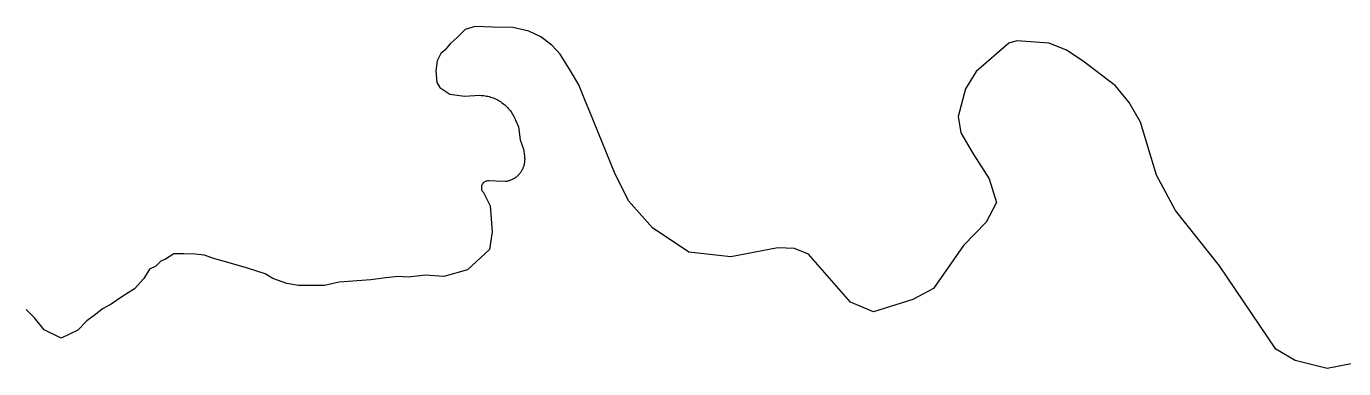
# Model space of a CAD drawing. Header units: millimetres. Extents: x 617751 to 636088, y 68402 to 77988.
# Drawn here: x 620986 to 621879, y 72461 to 72693 of the extents above; entities that cross this region are included whole.
import ezdxf

# ---------------------------------------------------------------- set-up
doc = ezdxf.new("R2010")
doc.units = ezdxf.units.MM
doc.header["$LTSCALE"] = 3
doc.header["$MEASUREMENT"] = 0
doc.layers.add('ALINHAMENTO PREDIAL', color=120, linetype='Continuous')

msp = doc.modelspace()

# ---------------------------------------------------------------- linework, layer by layer
at = {"layer": 'ALINHAMENTO PREDIAL'}
msp.add_lwpolyline([(621900.36, 72467.61), (621867.71, 72461.15), (621846.01, 72466.77), (621832.97, 72474.43), (621794.89, 72530.83), (621765.04, 72568.33), (621752.17, 72592.11), (621741.22, 72627.98), (621733.56, 72641.46), (621724.33, 72652.79), (621702.5, 72669.5), (621691.04, 72676.96), (621679.4, 72681.62), (621657.36, 72683.19), (621651.91, 72681.6), (621629.83, 72662.31), (621622.62, 72650.71), (621617.68, 72631.99), (621619.42, 72620.82), (621627.87, 72606.55), (621638.75, 72589.82), (621643.6, 72573.75), (621636.55, 72560.42), (621621.33, 72544.5), (621600.91, 72515.39), (621586.95, 72507.88), (621560.28, 72499.56), (621544.72, 72506.28), (621516.09, 72538.61), (621506.79, 72542.52), (621495.32, 72542.93), (621463.46, 72536.86), (621435.1, 72540.01), (621410.54, 72556.63), (621394.14, 72574.73), (621384.6, 72594.08), (621368.07, 72634.99), (621364.95, 72642.2), (621360.6, 72653.35), (621354.96, 72662.81), (621347.97, 72674.08), (621342.11, 72680.16), (621334.66, 72685.79), (621326.54, 72689.62), (621315.72, 72692.1), (621301.96, 72692.33), (621290.2, 72692.98), (621283.37, 72690.77), (621278.26, 72685.76), (621273.3, 72681.25), (621269.69, 72676.97), (621266.98, 72674.49), (621264.5, 72669.54), (621263.6, 72662.78), (621264.28, 72655.06), (621266.31, 72651.46), (621273.08, 72646.95), (621283, 72645.6), (621293.37, 72646.27), (621294.3, 72646.24), (621295.22, 72646.18), (621296.14, 72646.08), (621297.06, 72645.95), (621297.97, 72645.79), (621298.87, 72645.6), (621299.77, 72645.38), (621300.66, 72645.12), (621301.54, 72644.84), (621302.41, 72644.52), (621303.26, 72644.18), (621304.11, 72643.8), (621304.94, 72643.4), (621305.76, 72642.96), (621306.56, 72642.5), (621307.34, 72642.01), (621308.11, 72641.49), (621308.86, 72640.95), (621309.59, 72640.38), (621310.3, 72639.79), (621310.98, 72639.17), (621311.65, 72638.53), (621312.29, 72637.87), (621312.91, 72637.18), (621313.51, 72636.47), (621314.08, 72635.74), (621314.62, 72635), (621315.14, 72634.23), (621315.63, 72633.45), (621316.1, 72632.65), (621316.53, 72631.83), (621316.94, 72631), (621317.31, 72630.16), (621317.66, 72629.3), (621317.98, 72628.43), (621319.56, 72624.83), (621320.69, 72616.04), (621322.94, 72609.73), (621323.62, 72605.22), (621323.69, 72604.7), (621323.75, 72604.18), (621323.79, 72603.66), (621323.81, 72603.14), (621323.81, 72602.61), (621323.79, 72602.09), (621323.76, 72601.57), (621323.71, 72601.04), (621323.64, 72600.52), (621323.55, 72600.01), (621323.44, 72599.49), (621323.32, 72598.99), (621323.18, 72598.48), (621323.02, 72597.98), (621322.84, 72597.49), (621322.65, 72597), (621322.44, 72596.52), (621322.21, 72596.05), (621321.97, 72595.58), (621321.71, 72595.13), (621321.44, 72594.68), (621321.15, 72594.24), (621320.85, 72593.81), (621320.53, 72593.4), (621320.2, 72592.99), (621319.85, 72592.6), (621319.49, 72592.22), (621319.12, 72591.85), (621318.73, 72591.49), (621318.33, 72591.15), (621317.93, 72590.82), (621317.51, 72590.51), (621317.08, 72590.21), (621316.63, 72589.93), (621316.18, 72589.66), (621315.73, 72589.41), (621315.26, 72589.17), (621314.78, 72588.95), (621314.3, 72588.75), (621313.81, 72588.56), (621313.31, 72588.39), (621312.81, 72588.24), (621312.31, 72588.1), (621311.79, 72587.98), (621311.28, 72587.89), (621310.76, 72587.8), (621304.45, 72588.03), (621299.49, 72588.25), (621298.85, 72588.28), (621298.22, 72588.21), (621297.61, 72588.06), (621297.02, 72587.82), (621296.47, 72587.51), (621295.97, 72587.12), (621295.53, 72586.67), (621295.15, 72586.16), (621294.85, 72585.61), (621294.63, 72585.01), (621294.49, 72584.4), (621294.44, 72583.77), (621294.47, 72583.13), (621294.59, 72582.51), (621294.8, 72581.91), (621295.09, 72581.35), (621295.45, 72580.83), (621295.88, 72580.37), (621300.39, 72571.35), (621301.74, 72553.73), (621299.94, 72541.79), (621285.05, 72528.05), (621268.96, 72523.53), (621256.56, 72524.43), (621244.83, 72523.07), (621238.06, 72523.53), (621229.72, 72522.62), (621219.57, 72521.27), (621198.03, 72519.7), (621188.11, 72517.44), (621178.64, 72517.44), (621170.52, 72517.44), (621162.63, 72518.79), (621153.15, 72522.17), (621147.97, 72525.33), (621136.01, 72529.16), (621124.96, 72532.31), (621113.69, 72535.47), (621106.64, 72537.94), (621100.33, 72538.61), (621092.44, 72538.84), (621085.9, 72538.84), (621080.26, 72535.23), (621077.1, 72533.88), (621073.72, 72530.5), (621069.43, 72528.47), (621065.6, 72522.17), (621059.26, 72515.16), (621050.69, 72509.75), (621043.47, 72504.79), (621037.61, 72501.64), (621032.83, 72497.79), (621026.96, 72493.51), (621020.88, 72487.2), (621009.57, 72481.79), (620998.07, 72487.42), (620991.53, 72495.53), (620985.89, 72501.17)], dxfattribs=at)
msp.add_lwpolyline([(621900.36, 72467.61), (621867.71, 72461.15), (621846.01, 72466.77), (621832.97, 72474.43), (621794.89, 72530.83), (621765.04, 72568.33), (621752.17, 72592.11), (621741.22, 72627.98), (621733.56, 72641.46), (621724.33, 72652.79), (621702.5, 72669.5), (621691.04, 72676.96), (621679.4, 72681.62), (621657.36, 72683.19), (621651.91, 72681.6), (621629.83, 72662.31), (621622.62, 72650.71), (621617.68, 72631.99), (621619.42, 72620.82), (621627.87, 72606.55), (621638.75, 72589.82), (621643.6, 72573.75), (621636.55, 72560.42), (621621.33, 72544.5), (621600.91, 72515.39), (621586.95, 72507.88), (621560.28, 72499.56), (621544.72, 72506.28), (621516.09, 72538.61), (621506.79, 72542.52), (621495.32, 72542.93), (621463.46, 72536.86), (621435.1, 72540.01), (621410.54, 72556.63), (621394.14, 72574.73), (621384.6, 72594.08), (621368.07, 72634.99), (621364.95, 72642.2), (621360.6, 72653.35), (621354.96, 72662.81), (621347.97, 72674.08), (621342.11, 72680.16), (621334.66, 72685.79), (621326.54, 72689.62), (621315.72, 72692.1), (621301.96, 72692.33), (621290.2, 72692.98), (621283.37, 72690.77), (621278.26, 72685.76), (621273.3, 72681.25), (621269.69, 72676.97), (621266.98, 72674.49), (621264.5, 72669.54), (621263.6, 72662.78), (621264.28, 72655.06), (621266.31, 72651.46), (621273.08, 72646.95), (621283, 72645.6), (621293.37, 72646.27), (621294.3, 72646.24), (621295.22, 72646.18), (621296.14, 72646.08), (621297.06, 72645.95), (621297.97, 72645.79), (621298.87, 72645.6), (621299.77, 72645.38), (621300.66, 72645.12), (621301.54, 72644.84), (621302.41, 72644.52), (621303.26, 72644.18), (621304.11, 72643.8), (621304.94, 72643.4), (621305.76, 72642.96), (621306.56, 72642.5), (621307.34, 72642.01), (621308.11, 72641.49), (621308.86, 72640.95), (621309.59, 72640.38), (621310.3, 72639.79), (621310.98, 72639.17), (621311.65, 72638.53), (621312.29, 72637.87), (621312.91, 72637.18), (621313.51, 72636.47), (621314.08, 72635.74), (621314.62, 72635), (621315.14, 72634.23), (621315.63, 72633.45), (621316.1, 72632.65), (621316.53, 72631.83), (621316.94, 72631), (621317.31, 72630.16), (621317.66, 72629.3), (621317.98, 72628.43), (621319.56, 72624.83), (621320.69, 72616.04), (621322.94, 72609.73), (621323.62, 72605.22), (621323.69, 72604.7), (621323.75, 72604.18), (621323.79, 72603.66), (621323.81, 72603.14), (621323.81, 72602.61), (621323.79, 72602.09), (621323.76, 72601.57), (621323.71, 72601.04), (621323.64, 72600.52), (621323.55, 72600.01), (621323.44, 72599.49), (621323.32, 72598.99), (621323.18, 72598.48), (621323.02, 72597.98), (621322.84, 72597.49), (621322.65, 72597), (621322.44, 72596.52), (621322.21, 72596.05), (621321.97, 72595.58), (621321.71, 72595.13), (621321.44, 72594.68), (621321.15, 72594.24), (621320.85, 72593.81), (621320.53, 72593.4), (621320.2, 72592.99), (621319.85, 72592.6), (621319.49, 72592.22), (621319.12, 72591.85), (621318.73, 72591.49), (621318.33, 72591.15), (621317.93, 72590.82), (621317.51, 72590.51), (621317.08, 72590.21), (621316.63, 72589.93), (621316.18, 72589.66), (621315.73, 72589.41), (621315.26, 72589.17), (621314.78, 72588.95), (621314.3, 72588.75), (621313.81, 72588.56), (621313.31, 72588.39), (621312.81, 72588.24), (621312.31, 72588.1), (621311.79, 72587.98), (621311.28, 72587.89), (621310.76, 72587.8), (621304.45, 72588.03), (621299.49, 72588.25), (621298.85, 72588.28), (621298.22, 72588.21), (621297.61, 72588.06), (621297.02, 72587.82), (621296.47, 72587.51), (621295.97, 72587.12), (621295.53, 72586.67), (621295.15, 72586.16), (621294.85, 72585.61), (621294.63, 72585.01), (621294.49, 72584.4), (621294.44, 72583.77), (621294.47, 72583.13), (621294.59, 72582.51), (621294.8, 72581.91), (621295.09, 72581.35), (621295.45, 72580.83), (621295.88, 72580.37), (621300.39, 72571.35), (621301.74, 72553.73), (621299.94, 72541.79), (621285.05, 72528.05), (621268.96, 72523.53), (621256.56, 72524.43), (621244.83, 72523.07), (621238.06, 72523.53), (621229.72, 72522.62), (621219.57, 72521.27), (621198.03, 72519.7), (621188.11, 72517.44), (621178.64, 72517.44), (621170.52, 72517.44), (621162.63, 72518.79), (621153.15, 72522.17), (621147.97, 72525.33), (621136.01, 72529.16), (621124.96, 72532.31), (621113.69, 72535.47), (621106.64, 72537.94), (621100.33, 72538.61), (621092.44, 72538.84), (621085.9, 72538.84), (621080.26, 72535.23), (621077.1, 72533.88), (621073.72, 72530.5), (621069.43, 72528.47), (621065.6, 72522.17), (621059.26, 72515.16), (621050.69, 72509.75), (621043.47, 72504.79), (621037.61, 72501.64), (621032.83, 72497.79), (621026.96, 72493.51), (621020.88, 72487.2), (621009.57, 72481.79), (620998.07, 72487.42), (620991.53, 72495.53), (620985.89, 72501.17)], dxfattribs=at)
msp.add_lwpolyline([(621900.36, 72467.61), (621867.71, 72461.15), (621846.01, 72466.77), (621832.97, 72474.43), (621794.89, 72530.83), (621765.04, 72568.33), (621752.17, 72592.11), (621741.22, 72627.98), (621733.56, 72641.46), (621724.33, 72652.79), (621702.5, 72669.5), (621691.04, 72676.96), (621679.4, 72681.62), (621657.36, 72683.19), (621651.91, 72681.6), (621629.83, 72662.31), (621622.62, 72650.71), (621617.68, 72631.99), (621619.42, 72620.82), (621627.87, 72606.55), (621638.75, 72589.82), (621643.6, 72573.75), (621636.55, 72560.42), (621621.33, 72544.5), (621600.91, 72515.39), (621586.95, 72507.88), (621560.28, 72499.56), (621544.72, 72506.28), (621516.09, 72538.61), (621506.79, 72542.52), (621495.32, 72542.93), (621463.46, 72536.86), (621435.1, 72540.01), (621410.54, 72556.63), (621394.14, 72574.73), (621384.6, 72594.08), (621368.07, 72634.99), (621364.95, 72642.2), (621360.6, 72653.35), (621354.96, 72662.81), (621347.97, 72674.08), (621342.11, 72680.16), (621334.66, 72685.79), (621326.54, 72689.62), (621315.72, 72692.1), (621301.96, 72692.33), (621290.2, 72692.98), (621283.37, 72690.77), (621278.26, 72685.76), (621273.3, 72681.25), (621269.69, 72676.97), (621266.98, 72674.49), (621264.5, 72669.54), (621263.6, 72662.78), (621264.28, 72655.06), (621266.31, 72651.46), (621273.08, 72646.95), (621283, 72645.6), (621293.37, 72646.27), (621294.3, 72646.24), (621295.22, 72646.18), (621296.14, 72646.08), (621297.06, 72645.95), (621297.97, 72645.79), (621298.87, 72645.6), (621299.77, 72645.38), (621300.66, 72645.12), (621301.54, 72644.84), (621302.41, 72644.52), (621303.26, 72644.18), (621304.11, 72643.8), (621304.94, 72643.4), (621305.76, 72642.96), (621306.56, 72642.5), (621307.34, 72642.01), (621308.11, 72641.49), (621308.86, 72640.95), (621309.59, 72640.38), (621310.3, 72639.79), (621310.98, 72639.17), (621311.65, 72638.53), (621312.29, 72637.87), (621312.91, 72637.18), (621313.51, 72636.47), (621314.08, 72635.74), (621314.62, 72635), (621315.14, 72634.23), (621315.63, 72633.45), (621316.1, 72632.65), (621316.53, 72631.83), (621316.94, 72631), (621317.31, 72630.16), (621317.66, 72629.3), (621317.98, 72628.43), (621319.56, 72624.83), (621320.69, 72616.04), (621322.94, 72609.73), (621323.62, 72605.22), (621323.69, 72604.7), (621323.75, 72604.18), (621323.79, 72603.66), (621323.81, 72603.14), (621323.81, 72602.61), (621323.79, 72602.09), (621323.76, 72601.57), (621323.71, 72601.04), (621323.64, 72600.52), (621323.55, 72600.01), (621323.44, 72599.49), (621323.32, 72598.99), (621323.18, 72598.48), (621323.02, 72597.98), (621322.84, 72597.49), (621322.65, 72597), (621322.44, 72596.52), (621322.21, 72596.05), (621321.97, 72595.58), (621321.71, 72595.13), (621321.44, 72594.68), (621321.15, 72594.24), (621320.85, 72593.81), (621320.53, 72593.4), (621320.2, 72592.99), (621319.85, 72592.6), (621319.49, 72592.22), (621319.12, 72591.85), (621318.73, 72591.49), (621318.33, 72591.15), (621317.93, 72590.82), (621317.51, 72590.51), (621317.08, 72590.21), (621316.63, 72589.93), (621316.18, 72589.66), (621315.73, 72589.41), (621315.26, 72589.17), (621314.78, 72588.95), (621314.3, 72588.75), (621313.81, 72588.56), (621313.31, 72588.39), (621312.81, 72588.24), (621312.31, 72588.1), (621311.79, 72587.98), (621311.28, 72587.89), (621310.76, 72587.8), (621304.45, 72588.03), (621299.49, 72588.25), (621298.85, 72588.28), (621298.22, 72588.21), (621297.61, 72588.06), (621297.02, 72587.82), (621296.47, 72587.51), (621295.97, 72587.12), (621295.53, 72586.67), (621295.15, 72586.16), (621294.85, 72585.61), (621294.63, 72585.01), (621294.49, 72584.4), (621294.44, 72583.77), (621294.47, 72583.13), (621294.59, 72582.51), (621294.8, 72581.91), (621295.09, 72581.35), (621295.45, 72580.83), (621295.88, 72580.37), (621300.39, 72571.35), (621301.74, 72553.73), (621299.94, 72541.79), (621285.05, 72528.05), (621268.96, 72523.53), (621256.56, 72524.43), (621244.83, 72523.07), (621238.06, 72523.53), (621229.72, 72522.62), (621219.57, 72521.27), (621198.03, 72519.7), (621188.11, 72517.44), (621178.64, 72517.44), (621170.52, 72517.44), (621162.63, 72518.79), (621153.15, 72522.17), (621147.97, 72525.33), (621136.01, 72529.16), (621124.96, 72532.31), (621113.69, 72535.47), (621106.64, 72537.94), (621100.33, 72538.61), (621092.44, 72538.84), (621085.9, 72538.84), (621080.26, 72535.23), (621077.1, 72533.88), (621073.72, 72530.5), (621069.43, 72528.47), (621065.6, 72522.17), (621059.26, 72515.16), (621050.69, 72509.75), (621043.47, 72504.79), (621037.61, 72501.64), (621032.83, 72497.79), (621026.96, 72493.51), (621020.88, 72487.2), (621009.57, 72481.79), (620998.07, 72487.42), (620991.53, 72495.53), (620985.89, 72501.17)], dxfattribs=at)
msp.add_lwpolyline([(621900.36, 72467.61), (621867.71, 72461.15), (621846.01, 72466.77), (621832.97, 72474.43), (621794.89, 72530.83), (621765.04, 72568.33), (621752.17, 72592.11), (621741.22, 72627.98), (621733.56, 72641.46), (621724.33, 72652.79), (621702.5, 72669.5), (621691.04, 72676.96), (621679.4, 72681.62), (621657.36, 72683.19), (621651.91, 72681.6), (621629.83, 72662.31), (621622.62, 72650.71), (621617.68, 72631.99), (621619.42, 72620.82), (621627.87, 72606.55), (621638.75, 72589.82), (621643.6, 72573.75), (621636.55, 72560.42), (621621.33, 72544.5), (621600.91, 72515.39), (621586.95, 72507.88), (621560.28, 72499.56), (621544.72, 72506.28), (621516.09, 72538.61), (621506.79, 72542.52), (621495.32, 72542.93), (621463.46, 72536.86), (621435.1, 72540.01), (621410.54, 72556.63), (621394.14, 72574.73), (621384.6, 72594.08), (621368.07, 72634.99), (621364.95, 72642.2), (621360.6, 72653.35), (621354.96, 72662.81), (621347.97, 72674.08), (621342.11, 72680.16), (621334.66, 72685.79), (621326.54, 72689.62), (621315.72, 72692.1), (621301.96, 72692.33), (621290.2, 72692.98), (621283.37, 72690.77), (621278.26, 72685.76), (621273.3, 72681.25), (621269.69, 72676.97), (621266.98, 72674.49), (621264.5, 72669.54), (621263.6, 72662.78), (621264.28, 72655.06), (621266.31, 72651.46), (621273.08, 72646.95), (621283, 72645.6), (621293.37, 72646.27), (621294.3, 72646.24), (621295.22, 72646.18), (621296.14, 72646.08), (621297.06, 72645.95), (621297.97, 72645.79), (621298.87, 72645.6), (621299.77, 72645.38), (621300.66, 72645.12), (621301.54, 72644.84), (621302.41, 72644.52), (621303.26, 72644.18), (621304.11, 72643.8), (621304.94, 72643.4), (621305.76, 72642.96), (621306.56, 72642.5), (621307.34, 72642.01), (621308.11, 72641.49), (621308.86, 72640.95), (621309.59, 72640.38), (621310.3, 72639.79), (621310.98, 72639.17), (621311.65, 72638.53), (621312.29, 72637.87), (621312.91, 72637.18), (621313.51, 72636.47), (621314.08, 72635.74), (621314.62, 72635), (621315.14, 72634.23), (621315.63, 72633.45), (621316.1, 72632.65), (621316.53, 72631.83), (621316.94, 72631), (621317.31, 72630.16), (621317.66, 72629.3), (621317.98, 72628.43), (621319.56, 72624.83), (621320.69, 72616.04), (621322.94, 72609.73), (621323.62, 72605.22), (621323.69, 72604.7), (621323.75, 72604.18), (621323.79, 72603.66), (621323.81, 72603.14), (621323.81, 72602.61), (621323.79, 72602.09), (621323.76, 72601.57), (621323.71, 72601.04), (621323.64, 72600.52), (621323.55, 72600.01), (621323.44, 72599.49), (621323.32, 72598.99), (621323.18, 72598.48), (621323.02, 72597.98), (621322.84, 72597.49), (621322.65, 72597), (621322.44, 72596.52), (621322.21, 72596.05), (621321.97, 72595.58), (621321.71, 72595.13), (621321.44, 72594.68), (621321.15, 72594.24), (621320.85, 72593.81), (621320.53, 72593.4), (621320.2, 72592.99), (621319.85, 72592.6), (621319.49, 72592.22), (621319.12, 72591.85), (621318.73, 72591.49), (621318.33, 72591.15), (621317.93, 72590.82), (621317.51, 72590.51), (621317.08, 72590.21), (621316.63, 72589.93), (621316.18, 72589.66), (621315.73, 72589.41), (621315.26, 72589.17), (621314.78, 72588.95), (621314.3, 72588.75), (621313.81, 72588.56), (621313.31, 72588.39), (621312.81, 72588.24), (621312.31, 72588.1), (621311.79, 72587.98), (621311.28, 72587.89), (621310.76, 72587.8), (621304.45, 72588.03), (621299.49, 72588.25), (621298.85, 72588.28), (621298.22, 72588.21), (621297.61, 72588.06), (621297.02, 72587.82), (621296.47, 72587.51), (621295.97, 72587.12), (621295.53, 72586.67), (621295.15, 72586.16), (621294.85, 72585.61), (621294.63, 72585.01), (621294.49, 72584.4), (621294.44, 72583.77), (621294.47, 72583.13), (621294.59, 72582.51), (621294.8, 72581.91), (621295.09, 72581.35), (621295.45, 72580.83), (621295.88, 72580.37), (621300.39, 72571.35), (621301.74, 72553.73), (621299.94, 72541.79), (621285.05, 72528.05), (621268.96, 72523.53), (621256.56, 72524.43), (621244.83, 72523.07), (621238.06, 72523.53), (621229.72, 72522.62), (621219.57, 72521.27), (621198.03, 72519.7), (621188.11, 72517.44), (621178.64, 72517.44), (621170.52, 72517.44), (621162.63, 72518.79), (621153.15, 72522.17), (621147.97, 72525.33), (621136.01, 72529.16), (621124.96, 72532.31), (621113.69, 72535.47), (621106.64, 72537.94), (621100.33, 72538.61), (621092.44, 72538.84), (621085.9, 72538.84), (621080.26, 72535.23), (621077.1, 72533.88), (621073.72, 72530.5), (621069.43, 72528.47), (621065.6, 72522.17), (621059.26, 72515.16), (621050.69, 72509.75), (621043.47, 72504.79), (621037.61, 72501.64), (621032.83, 72497.79), (621026.96, 72493.51), (621020.88, 72487.2), (621009.57, 72481.79), (620998.07, 72487.42), (620991.53, 72495.53), (620985.89, 72501.17)], dxfattribs=at)
msp.add_lwpolyline([(621900.36, 72467.61), (621867.71, 72461.15), (621846.01, 72466.77), (621832.97, 72474.43), (621794.89, 72530.83), (621765.04, 72568.33), (621752.17, 72592.11), (621741.22, 72627.98), (621733.56, 72641.46), (621724.33, 72652.79), (621702.5, 72669.5), (621691.04, 72676.96), (621679.4, 72681.62), (621657.36, 72683.19), (621651.91, 72681.6), (621629.83, 72662.31), (621622.62, 72650.71), (621617.68, 72631.99), (621619.42, 72620.82), (621627.87, 72606.55), (621638.75, 72589.82), (621643.6, 72573.75), (621636.55, 72560.42), (621621.33, 72544.5), (621600.91, 72515.39), (621586.95, 72507.88), (621560.28, 72499.56), (621544.72, 72506.28), (621516.09, 72538.61), (621506.79, 72542.52), (621495.32, 72542.93), (621463.46, 72536.86), (621435.1, 72540.01), (621410.54, 72556.63), (621394.14, 72574.73), (621384.6, 72594.08), (621368.07, 72634.99), (621364.95, 72642.2), (621360.6, 72653.35), (621354.96, 72662.81), (621347.97, 72674.08), (621342.11, 72680.16), (621334.66, 72685.79), (621326.54, 72689.62), (621315.72, 72692.1), (621301.96, 72692.33), (621290.2, 72692.98), (621283.37, 72690.77), (621278.26, 72685.76), (621273.3, 72681.25), (621269.69, 72676.97), (621266.98, 72674.49), (621264.5, 72669.54), (621263.6, 72662.78), (621264.28, 72655.06), (621266.31, 72651.46), (621273.08, 72646.95), (621283, 72645.6), (621293.37, 72646.27), (621294.3, 72646.24), (621295.22, 72646.18), (621296.14, 72646.08), (621297.06, 72645.95), (621297.97, 72645.79), (621298.87, 72645.6), (621299.77, 72645.38), (621300.66, 72645.12), (621301.54, 72644.84), (621302.41, 72644.52), (621303.26, 72644.18), (621304.11, 72643.8), (621304.94, 72643.4), (621305.76, 72642.96), (621306.56, 72642.5), (621307.34, 72642.01), (621308.11, 72641.49), (621308.86, 72640.95), (621309.59, 72640.38), (621310.3, 72639.79), (621310.98, 72639.17), (621311.65, 72638.53), (621312.29, 72637.87), (621312.91, 72637.18), (621313.51, 72636.47), (621314.08, 72635.74), (621314.62, 72635), (621315.14, 72634.23), (621315.63, 72633.45), (621316.1, 72632.65), (621316.53, 72631.83), (621316.94, 72631), (621317.31, 72630.16), (621317.66, 72629.3), (621317.98, 72628.43), (621319.56, 72624.83), (621320.69, 72616.04), (621322.94, 72609.73), (621323.62, 72605.22), (621323.69, 72604.7), (621323.75, 72604.18), (621323.79, 72603.66), (621323.81, 72603.14), (621323.81, 72602.61), (621323.79, 72602.09), (621323.76, 72601.57), (621323.71, 72601.04), (621323.64, 72600.52), (621323.55, 72600.01), (621323.44, 72599.49), (621323.32, 72598.99), (621323.18, 72598.48), (621323.02, 72597.98), (621322.84, 72597.49), (621322.65, 72597), (621322.44, 72596.52), (621322.21, 72596.05), (621321.97, 72595.58), (621321.71, 72595.13), (621321.44, 72594.68), (621321.15, 72594.24), (621320.85, 72593.81), (621320.53, 72593.4), (621320.2, 72592.99), (621319.85, 72592.6), (621319.49, 72592.22), (621319.12, 72591.85), (621318.73, 72591.49), (621318.33, 72591.15), (621317.93, 72590.82), (621317.51, 72590.51), (621317.08, 72590.21), (621316.63, 72589.93), (621316.18, 72589.66), (621315.73, 72589.41), (621315.26, 72589.17), (621314.78, 72588.95), (621314.3, 72588.75), (621313.81, 72588.56), (621313.31, 72588.39), (621312.81, 72588.24), (621312.31, 72588.1), (621311.79, 72587.98), (621311.28, 72587.89), (621310.76, 72587.8), (621304.45, 72588.03), (621299.49, 72588.25), (621298.85, 72588.28), (621298.22, 72588.21), (621297.61, 72588.06), (621297.02, 72587.82), (621296.47, 72587.51), (621295.97, 72587.12), (621295.53, 72586.67), (621295.15, 72586.16), (621294.85, 72585.61), (621294.63, 72585.01), (621294.49, 72584.4), (621294.44, 72583.77), (621294.47, 72583.13), (621294.59, 72582.51), (621294.8, 72581.91), (621295.09, 72581.35), (621295.45, 72580.83), (621295.88, 72580.37), (621300.39, 72571.35), (621301.74, 72553.73), (621299.94, 72541.79), (621285.05, 72528.05), (621268.96, 72523.53), (621256.56, 72524.43), (621244.83, 72523.07), (621238.06, 72523.53), (621229.72, 72522.62), (621219.57, 72521.27), (621198.03, 72519.7), (621188.11, 72517.44), (621178.64, 72517.44), (621170.52, 72517.44), (621162.63, 72518.79), (621153.15, 72522.17), (621147.97, 72525.33), (621136.01, 72529.16), (621124.96, 72532.31), (621113.69, 72535.47), (621106.64, 72537.94), (621100.33, 72538.61), (621092.44, 72538.84), (621085.9, 72538.84), (621080.26, 72535.23), (621077.1, 72533.88), (621073.72, 72530.5), (621069.43, 72528.47), (621065.6, 72522.17), (621059.26, 72515.16), (621050.69, 72509.75), (621043.47, 72504.79), (621037.61, 72501.64), (621032.83, 72497.79), (621026.96, 72493.51), (621020.88, 72487.2), (621009.57, 72481.79), (620998.07, 72487.42), (620991.53, 72495.53), (620985.89, 72501.17)], dxfattribs=at)
msp.add_lwpolyline([(621900.36, 72467.61), (621867.71, 72461.15), (621846.01, 72466.77), (621832.97, 72474.43), (621794.89, 72530.83), (621765.04, 72568.33), (621752.17, 72592.11), (621741.22, 72627.98), (621733.56, 72641.46), (621724.33, 72652.79), (621702.5, 72669.5), (621691.04, 72676.96), (621679.4, 72681.62), (621657.36, 72683.19), (621651.91, 72681.6), (621629.83, 72662.31), (621622.62, 72650.71), (621617.68, 72631.99), (621619.42, 72620.82), (621627.87, 72606.55), (621638.75, 72589.82), (621643.6, 72573.75), (621636.55, 72560.42), (621621.33, 72544.5), (621600.91, 72515.39), (621586.95, 72507.88), (621560.28, 72499.56), (621544.72, 72506.28), (621516.09, 72538.61), (621506.79, 72542.52), (621495.32, 72542.93), (621463.46, 72536.86), (621435.1, 72540.01), (621410.54, 72556.63), (621394.14, 72574.73), (621384.6, 72594.08), (621368.07, 72634.99), (621364.95, 72642.2), (621360.6, 72653.35), (621354.96, 72662.81), (621347.97, 72674.08), (621342.11, 72680.16), (621334.66, 72685.79), (621326.54, 72689.62), (621315.72, 72692.1), (621301.96, 72692.33), (621290.2, 72692.98), (621283.37, 72690.77), (621278.26, 72685.76), (621273.3, 72681.25), (621269.69, 72676.97), (621266.98, 72674.49), (621264.5, 72669.54), (621263.6, 72662.78), (621264.28, 72655.06), (621266.31, 72651.46), (621273.08, 72646.95), (621283, 72645.6), (621293.37, 72646.27), (621294.3, 72646.24), (621295.22, 72646.18), (621296.14, 72646.08), (621297.06, 72645.95), (621297.97, 72645.79), (621298.87, 72645.6), (621299.77, 72645.38), (621300.66, 72645.12), (621301.54, 72644.84), (621302.41, 72644.52), (621303.26, 72644.18), (621304.11, 72643.8), (621304.94, 72643.4), (621305.76, 72642.96), (621306.56, 72642.5), (621307.34, 72642.01), (621308.11, 72641.49), (621308.86, 72640.95), (621309.59, 72640.38), (621310.3, 72639.79), (621310.98, 72639.17), (621311.65, 72638.53), (621312.29, 72637.87), (621312.91, 72637.18), (621313.51, 72636.47), (621314.08, 72635.74), (621314.62, 72635), (621315.14, 72634.23), (621315.63, 72633.45), (621316.1, 72632.65), (621316.53, 72631.83), (621316.94, 72631), (621317.31, 72630.16), (621317.66, 72629.3), (621317.98, 72628.43), (621319.56, 72624.83), (621320.69, 72616.04), (621322.94, 72609.73), (621323.62, 72605.22), (621323.69, 72604.7), (621323.75, 72604.18), (621323.79, 72603.66), (621323.81, 72603.14), (621323.81, 72602.61), (621323.79, 72602.09), (621323.76, 72601.57), (621323.71, 72601.04), (621323.64, 72600.52), (621323.55, 72600.01), (621323.44, 72599.49), (621323.32, 72598.99), (621323.18, 72598.48), (621323.02, 72597.98), (621322.84, 72597.49), (621322.65, 72597), (621322.44, 72596.52), (621322.21, 72596.05), (621321.97, 72595.58), (621321.71, 72595.13), (621321.44, 72594.68), (621321.15, 72594.24), (621320.85, 72593.81), (621320.53, 72593.4), (621320.2, 72592.99), (621319.85, 72592.6), (621319.49, 72592.22), (621319.12, 72591.85), (621318.73, 72591.49), (621318.33, 72591.15), (621317.93, 72590.82), (621317.51, 72590.51), (621317.08, 72590.21), (621316.63, 72589.93), (621316.18, 72589.66), (621315.73, 72589.41), (621315.26, 72589.17), (621314.78, 72588.95), (621314.3, 72588.75), (621313.81, 72588.56), (621313.31, 72588.39), (621312.81, 72588.24), (621312.31, 72588.1), (621311.79, 72587.98), (621311.28, 72587.89), (621310.76, 72587.8), (621304.45, 72588.03), (621299.49, 72588.25), (621298.85, 72588.28), (621298.22, 72588.21), (621297.61, 72588.06), (621297.02, 72587.82), (621296.47, 72587.51), (621295.97, 72587.12), (621295.53, 72586.67), (621295.15, 72586.16), (621294.85, 72585.61), (621294.63, 72585.01), (621294.49, 72584.4), (621294.44, 72583.77), (621294.47, 72583.13), (621294.59, 72582.51), (621294.8, 72581.91), (621295.09, 72581.35), (621295.45, 72580.83), (621295.88, 72580.37), (621300.39, 72571.35), (621301.74, 72553.73), (621299.94, 72541.79), (621285.05, 72528.05), (621268.96, 72523.53), (621256.56, 72524.43), (621244.83, 72523.07), (621238.06, 72523.53), (621229.72, 72522.62), (621219.57, 72521.27), (621198.03, 72519.7), (621188.11, 72517.44), (621178.64, 72517.44), (621170.52, 72517.44), (621162.63, 72518.79), (621153.15, 72522.17), (621147.97, 72525.33), (621136.01, 72529.16), (621124.96, 72532.31), (621113.69, 72535.47), (621106.64, 72537.94), (621100.33, 72538.61), (621092.44, 72538.84), (621085.9, 72538.84), (621080.26, 72535.23), (621077.1, 72533.88), (621073.72, 72530.5), (621069.43, 72528.47), (621065.6, 72522.17), (621059.26, 72515.16), (621050.69, 72509.75), (621043.47, 72504.79), (621037.61, 72501.64), (621032.83, 72497.79), (621026.96, 72493.51), (621020.88, 72487.2), (621009.57, 72481.79), (620998.07, 72487.42), (620991.53, 72495.53), (620985.89, 72501.17)], dxfattribs=at)
msp.add_lwpolyline([(621900.36, 72467.61), (621867.71, 72461.15), (621846.01, 72466.77), (621832.97, 72474.43), (621794.89, 72530.83), (621765.04, 72568.33), (621752.17, 72592.11), (621741.22, 72627.98), (621733.56, 72641.46), (621724.33, 72652.79), (621702.5, 72669.5), (621691.04, 72676.96), (621679.4, 72681.62), (621657.36, 72683.19), (621651.91, 72681.6), (621629.83, 72662.31), (621622.62, 72650.71), (621617.68, 72631.99), (621619.42, 72620.82), (621627.87, 72606.55), (621638.75, 72589.82), (621643.6, 72573.75), (621636.55, 72560.42), (621621.33, 72544.5), (621600.91, 72515.39), (621586.95, 72507.88), (621560.28, 72499.56), (621544.72, 72506.28), (621516.09, 72538.61), (621506.79, 72542.52), (621495.32, 72542.93), (621463.46, 72536.86), (621435.1, 72540.01), (621410.54, 72556.63), (621394.14, 72574.73), (621384.6, 72594.08), (621368.07, 72634.99), (621364.95, 72642.2), (621360.6, 72653.35), (621354.96, 72662.81), (621347.97, 72674.08), (621342.11, 72680.16), (621334.66, 72685.79), (621326.54, 72689.62), (621315.72, 72692.1), (621301.96, 72692.33), (621290.2, 72692.98), (621283.37, 72690.77), (621278.26, 72685.76), (621273.3, 72681.25), (621269.69, 72676.97), (621266.98, 72674.49), (621264.5, 72669.54), (621263.6, 72662.78), (621264.28, 72655.06), (621266.31, 72651.46), (621273.08, 72646.95), (621283, 72645.6), (621293.37, 72646.27), (621294.3, 72646.24), (621295.22, 72646.18), (621296.14, 72646.08), (621297.06, 72645.95), (621297.97, 72645.79), (621298.87, 72645.6), (621299.77, 72645.38), (621300.66, 72645.12), (621301.54, 72644.84), (621302.41, 72644.52), (621303.26, 72644.18), (621304.11, 72643.8), (621304.94, 72643.4), (621305.76, 72642.96), (621306.56, 72642.5), (621307.34, 72642.01), (621308.11, 72641.49), (621308.86, 72640.95), (621309.59, 72640.38), (621310.3, 72639.79), (621310.98, 72639.17), (621311.65, 72638.53), (621312.29, 72637.87), (621312.91, 72637.18), (621313.51, 72636.47), (621314.08, 72635.74), (621314.62, 72635), (621315.14, 72634.23), (621315.63, 72633.45), (621316.1, 72632.65), (621316.53, 72631.83), (621316.94, 72631), (621317.31, 72630.16), (621317.66, 72629.3), (621317.98, 72628.43), (621319.56, 72624.83), (621320.69, 72616.04), (621322.94, 72609.73), (621323.62, 72605.22), (621323.69, 72604.7), (621323.75, 72604.18), (621323.79, 72603.66), (621323.81, 72603.14), (621323.81, 72602.61), (621323.79, 72602.09), (621323.76, 72601.57), (621323.71, 72601.04), (621323.64, 72600.52), (621323.55, 72600.01), (621323.44, 72599.49), (621323.32, 72598.99), (621323.18, 72598.48), (621323.02, 72597.98), (621322.84, 72597.49), (621322.65, 72597), (621322.44, 72596.52), (621322.21, 72596.05), (621321.97, 72595.58), (621321.71, 72595.13), (621321.44, 72594.68), (621321.15, 72594.24), (621320.85, 72593.81), (621320.53, 72593.4), (621320.2, 72592.99), (621319.85, 72592.6), (621319.49, 72592.22), (621319.12, 72591.85), (621318.73, 72591.49), (621318.33, 72591.15), (621317.93, 72590.82), (621317.51, 72590.51), (621317.08, 72590.21), (621316.63, 72589.93), (621316.18, 72589.66), (621315.73, 72589.41), (621315.26, 72589.17), (621314.78, 72588.95), (621314.3, 72588.75), (621313.81, 72588.56), (621313.31, 72588.39), (621312.81, 72588.24), (621312.31, 72588.1), (621311.79, 72587.98), (621311.28, 72587.89), (621310.76, 72587.8), (621304.45, 72588.03), (621299.49, 72588.25), (621298.85, 72588.28), (621298.22, 72588.21), (621297.61, 72588.06), (621297.02, 72587.82), (621296.47, 72587.51), (621295.97, 72587.12), (621295.53, 72586.67), (621295.15, 72586.16), (621294.85, 72585.61), (621294.63, 72585.01), (621294.49, 72584.4), (621294.44, 72583.77), (621294.47, 72583.13), (621294.59, 72582.51), (621294.8, 72581.91), (621295.09, 72581.35), (621295.45, 72580.83), (621295.88, 72580.37), (621300.39, 72571.35), (621301.74, 72553.73), (621299.94, 72541.79), (621285.05, 72528.05), (621268.96, 72523.53), (621256.56, 72524.43), (621244.83, 72523.07), (621238.06, 72523.53), (621229.72, 72522.62), (621219.57, 72521.27), (621198.03, 72519.7), (621188.11, 72517.44), (621178.64, 72517.44), (621170.52, 72517.44), (621162.63, 72518.79), (621153.15, 72522.17), (621147.97, 72525.33), (621136.01, 72529.16), (621124.96, 72532.31), (621113.69, 72535.47), (621106.64, 72537.94), (621100.33, 72538.61), (621092.44, 72538.84), (621085.9, 72538.84), (621080.26, 72535.23), (621077.1, 72533.88), (621073.72, 72530.5), (621069.43, 72528.47), (621065.6, 72522.17), (621059.26, 72515.16), (621050.69, 72509.75), (621043.47, 72504.79), (621037.61, 72501.64), (621032.83, 72497.79), (621026.96, 72493.51), (621020.88, 72487.2), (621009.57, 72481.79), (620998.07, 72487.42), (620991.53, 72495.53), (620985.89, 72501.17)], dxfattribs=at)
msp.add_lwpolyline([(621900.36, 72467.61), (621867.71, 72461.15), (621846.01, 72466.77), (621832.97, 72474.43), (621794.89, 72530.83), (621765.04, 72568.33), (621752.17, 72592.11), (621741.22, 72627.98), (621733.56, 72641.46), (621724.33, 72652.79), (621702.5, 72669.5), (621691.04, 72676.96), (621679.4, 72681.62), (621657.36, 72683.19), (621651.91, 72681.6), (621629.83, 72662.31), (621622.62, 72650.71), (621617.68, 72631.99), (621619.42, 72620.82), (621627.87, 72606.55), (621638.75, 72589.82), (621643.6, 72573.75), (621636.55, 72560.42), (621621.33, 72544.5), (621600.91, 72515.39), (621586.95, 72507.88), (621560.28, 72499.56), (621544.72, 72506.28), (621516.09, 72538.61), (621506.79, 72542.52), (621495.32, 72542.93), (621463.46, 72536.86), (621435.1, 72540.01), (621410.54, 72556.63), (621394.14, 72574.73), (621384.6, 72594.08), (621368.07, 72634.99), (621364.95, 72642.2), (621360.6, 72653.35), (621354.96, 72662.81), (621347.97, 72674.08), (621342.11, 72680.16), (621334.66, 72685.79), (621326.54, 72689.62), (621315.72, 72692.1), (621301.96, 72692.33), (621290.2, 72692.98), (621283.37, 72690.77), (621278.26, 72685.76), (621273.3, 72681.25), (621269.69, 72676.97), (621266.98, 72674.49), (621264.5, 72669.54), (621263.6, 72662.78), (621264.28, 72655.06), (621266.31, 72651.46), (621273.08, 72646.95), (621283, 72645.6), (621293.37, 72646.27), (621294.3, 72646.24), (621295.22, 72646.18), (621296.14, 72646.08), (621297.06, 72645.95), (621297.97, 72645.79), (621298.87, 72645.6), (621299.77, 72645.38), (621300.66, 72645.12), (621301.54, 72644.84), (621302.41, 72644.52), (621303.26, 72644.18), (621304.11, 72643.8), (621304.94, 72643.4), (621305.76, 72642.96), (621306.56, 72642.5), (621307.34, 72642.01), (621308.11, 72641.49), (621308.86, 72640.95), (621309.59, 72640.38), (621310.3, 72639.79), (621310.98, 72639.17), (621311.65, 72638.53), (621312.29, 72637.87), (621312.91, 72637.18), (621313.51, 72636.47), (621314.08, 72635.74), (621314.62, 72635), (621315.14, 72634.23), (621315.63, 72633.45), (621316.1, 72632.65), (621316.53, 72631.83), (621316.94, 72631), (621317.31, 72630.16), (621317.66, 72629.3), (621317.98, 72628.43), (621319.56, 72624.83), (621320.69, 72616.04), (621322.94, 72609.73), (621323.62, 72605.22), (621323.69, 72604.7), (621323.75, 72604.18), (621323.79, 72603.66), (621323.81, 72603.14), (621323.81, 72602.61), (621323.79, 72602.09), (621323.76, 72601.57), (621323.71, 72601.04), (621323.64, 72600.52), (621323.55, 72600.01), (621323.44, 72599.49), (621323.32, 72598.99), (621323.18, 72598.48), (621323.02, 72597.98), (621322.84, 72597.49), (621322.65, 72597), (621322.44, 72596.52), (621322.21, 72596.05), (621321.97, 72595.58), (621321.71, 72595.13), (621321.44, 72594.68), (621321.15, 72594.24), (621320.85, 72593.81), (621320.53, 72593.4), (621320.2, 72592.99), (621319.85, 72592.6), (621319.49, 72592.22), (621319.12, 72591.85), (621318.73, 72591.49), (621318.33, 72591.15), (621317.93, 72590.82), (621317.51, 72590.51), (621317.08, 72590.21), (621316.63, 72589.93), (621316.18, 72589.66), (621315.73, 72589.41), (621315.26, 72589.17), (621314.78, 72588.95), (621314.3, 72588.75), (621313.81, 72588.56), (621313.31, 72588.39), (621312.81, 72588.24), (621312.31, 72588.1), (621311.79, 72587.98), (621311.28, 72587.89), (621310.76, 72587.8), (621304.45, 72588.03), (621299.49, 72588.25), (621298.85, 72588.28), (621298.22, 72588.21), (621297.61, 72588.06), (621297.02, 72587.82), (621296.47, 72587.51), (621295.97, 72587.12), (621295.53, 72586.67), (621295.15, 72586.16), (621294.85, 72585.61), (621294.63, 72585.01), (621294.49, 72584.4), (621294.44, 72583.77), (621294.47, 72583.13), (621294.59, 72582.51), (621294.8, 72581.91), (621295.09, 72581.35), (621295.45, 72580.83), (621295.88, 72580.37), (621300.39, 72571.35), (621301.74, 72553.73), (621299.94, 72541.79), (621285.05, 72528.05), (621268.96, 72523.53), (621256.56, 72524.43), (621244.83, 72523.07), (621238.06, 72523.53), (621229.72, 72522.62), (621219.57, 72521.27), (621198.03, 72519.7), (621188.11, 72517.44), (621178.64, 72517.44), (621170.52, 72517.44), (621162.63, 72518.79), (621153.15, 72522.17), (621147.97, 72525.33), (621136.01, 72529.16), (621124.96, 72532.31), (621113.69, 72535.47), (621106.64, 72537.94), (621100.33, 72538.61), (621092.44, 72538.84), (621085.9, 72538.84), (621080.26, 72535.23), (621077.1, 72533.88), (621073.72, 72530.5), (621069.43, 72528.47), (621065.6, 72522.17), (621059.26, 72515.16), (621050.69, 72509.75), (621043.47, 72504.79), (621037.61, 72501.64), (621032.83, 72497.79), (621026.96, 72493.51), (621020.88, 72487.2), (621009.57, 72481.79), (620998.07, 72487.42), (620991.53, 72495.53), (620985.89, 72501.17)], dxfattribs=at)

doc.saveas('drawing.dxf')
